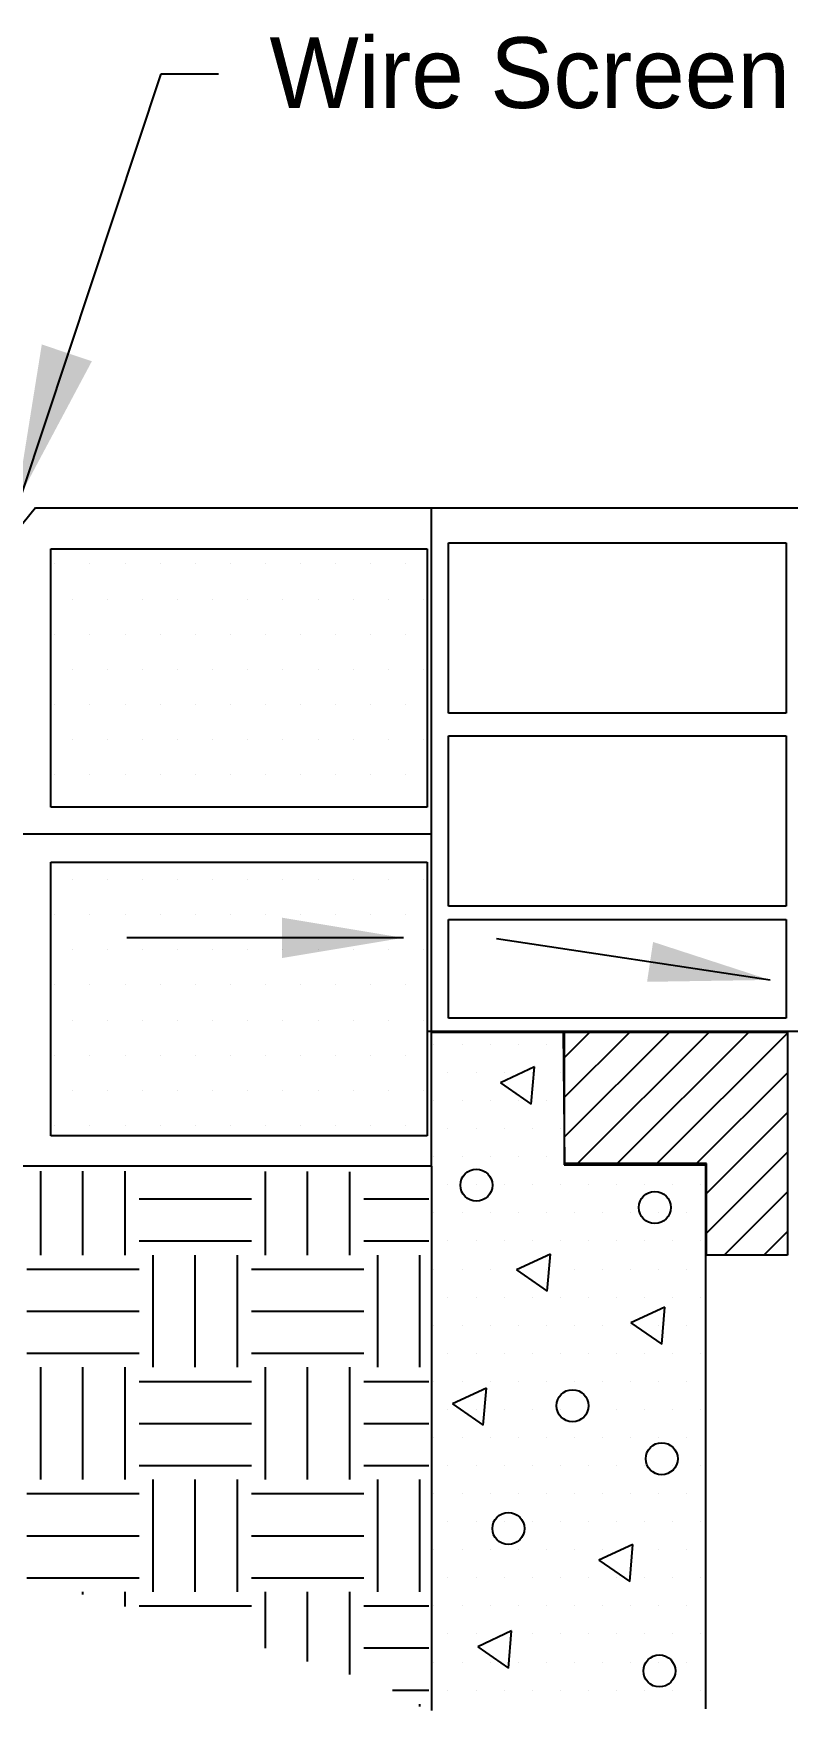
# Paper-space layout 'ESC' of a CAD drawing. Header units: feet, sheet in inches. Extents: x -1.2 to 33.8, y 0.1 to 22.9.
# Drawn here: x 22.379 to 23.298, y 10.41 to 12.454 of the extents above; entities that cross this region are included whole.
import ezdxf

# ---------------------------------------------------------------- set-up
doc = ezdxf.new("R2010")
doc.units = ezdxf.units.FT
doc.header["$MEASUREMENT"] = 0
doc.layers.add('TBLK', color=7, linetype='Continuous')
doc.styles.add('LEROY', font='leroy.shx')

# ---------------------------------------------------------------- blocks, each defined once
blk = doc.blocks.new('ESC DET')
at = {"layer": 'TBLK'}
for p, q in [((24.0185, 12.4035), (24.1877, 12.9142)), ((24.1877, 12.9142), (24.2576, 12.9142)), ((24.0347, 12.385), (23.9833, 12.3219)), ((24.0347, 12.385), (24.5171, 12.385)), ((24.5171, 12.385), (26.2049, 12.385)), ((24.5171, 11.7627), (24.5171, 12.385)), ((24.0531, 12.335), (24.5116, 12.335)), ((24.0531, 12.0203), (24.0531, 12.335)), ((24.5116, 12.335), (24.5116, 12.0203)), ((24.5377, 12.3423), (24.9493, 12.3423)), ((24.5377, 12.1401), (24.5377, 12.3423)), ((24.9493, 12.3423), (24.9493, 12.1346)), ((24.0582, 12.3166), (24.0582, 12.3166)), ((24.1009, 12.3166), (24.1009, 12.3166)), ((24.1437, 12.3166), (24.1437, 12.3166)), ((24.1864, 12.3166), (24.1864, 12.3166)), ((24.2292, 12.3166), (24.2292, 12.3166)), ((24.272, 12.3166), (24.272, 12.3166)), ((24.3147, 12.3166), (24.3147, 12.3166)), ((24.3575, 12.3166), (24.3575, 12.3166)), ((24.4002, 12.3166), (24.4002, 12.3166)), ((24.443, 12.3166), (24.443, 12.3166)), ((24.4858, 12.3166), (24.4858, 12.3166)), ((24.0795, 12.2738), (24.0795, 12.2738)), ((24.1223, 12.2738), (24.1223, 12.2738)), ((24.1651, 12.2738), (24.1651, 12.2738)), ((24.2078, 12.2738), (24.2078, 12.2738)), ((24.2506, 12.2738), (24.2506, 12.2738)), ((24.2933, 12.2738), (24.2933, 12.2738)), ((24.3361, 12.2738), (24.3361, 12.2738)), ((24.3789, 12.2738), (24.3789, 12.2738)), ((24.4216, 12.2738), (24.4216, 12.2738)), ((24.4644, 12.2738), (24.4644, 12.2738)), ((24.5071, 12.2738), (24.5071, 12.2738)), ((24.0582, 12.2311), (24.0582, 12.2311)), ((24.1009, 12.2311), (24.1009, 12.2311)), ((24.1437, 12.2311), (24.1437, 12.2311)), ((24.1864, 12.2311), (24.1864, 12.2311)), ((24.2292, 12.2311), (24.2292, 12.2311)), ((24.272, 12.2311), (24.272, 12.2311)), ((24.3147, 12.2311), (24.3147, 12.2311)), ((24.3575, 12.2311), (24.3575, 12.2311)), ((24.4002, 12.2311), (24.4002, 12.2311)), ((24.443, 12.2311), (24.443, 12.2311)), ((24.4858, 12.2311), (24.4858, 12.2311)), ((24.0795, 12.1883), (24.0795, 12.1883)), ((24.1223, 12.1883), (24.1223, 12.1883)), ((24.1651, 12.1883), (24.1651, 12.1883)), ((24.2078, 12.1883), (24.2078, 12.1883)), ((24.2506, 12.1883), (24.2506, 12.1883)), ((24.2933, 12.1883), (24.2933, 12.1883)), ((24.3361, 12.1883), (24.3361, 12.1883)), ((24.3789, 12.1883), (24.3789, 12.1883)), ((24.4216, 12.1883), (24.4216, 12.1883)), ((24.4644, 12.1883), (24.4644, 12.1883)), ((24.5071, 12.1883), (24.5071, 12.1883)), ((24.0582, 12.1455), (24.0582, 12.1455)), ((24.1009, 12.1455), (24.1009, 12.1455)), ((24.1437, 12.1455), (24.1437, 12.1455)), ((24.1864, 12.1455), (24.1864, 12.1455)), ((24.2292, 12.1455), (24.2292, 12.1455)), ((24.272, 12.1455), (24.272, 12.1455)), ((24.3147, 12.1455), (24.3147, 12.1455)), ((24.3575, 12.1455), (24.3575, 12.1455)), ((24.4002, 12.1455), (24.4002, 12.1455)), ((24.443, 12.1455), (24.443, 12.1455)), ((24.4858, 12.1455), (24.4858, 12.1455)), ((24.5377, 12.1346), (24.5377, 12.1401)), ((24.9493, 12.1346), (24.5377, 12.1346)), ((24.0795, 12.1028), (24.0795, 12.1028)), ((24.1223, 12.1028), (24.1223, 12.1028)), ((24.1651, 12.1028), (24.1651, 12.1028)), ((24.2078, 12.1028), (24.2078, 12.1028)), ((24.2506, 12.1028), (24.2506, 12.1028)), ((24.2933, 12.1028), (24.2933, 12.1028)), ((24.3361, 12.1028), (24.3361, 12.1028)), ((24.3789, 12.1028), (24.3789, 12.1028)), ((24.4216, 12.1028), (24.4216, 12.1028)), ((24.4644, 12.1028), (24.4644, 12.1028)), ((24.5071, 12.1028), (24.5071, 12.1028)), ((24.5377, 12.1073), (24.9493, 12.1073)), ((24.5377, 11.9052), (24.5377, 12.1073)), ((24.9493, 12.1073), (24.9493, 11.8997)), ((24.0582, 12.06), (24.0582, 12.06)), ((24.1009, 12.06), (24.1009, 12.06)), ((24.1437, 12.06), (24.1437, 12.06)), ((24.1864, 12.06), (24.1864, 12.06)), ((24.2292, 12.06), (24.2292, 12.06)), ((24.272, 12.06), (24.272, 12.06)), ((24.3147, 12.06), (24.3147, 12.06)), ((24.3575, 12.06), (24.3575, 12.06)), ((24.4002, 12.06), (24.4002, 12.06)), ((24.443, 12.06), (24.443, 12.06)), ((24.4858, 12.06), (24.4858, 12.06)), ((24.5116, 12.0203), (24.0531, 12.0203)), ((23.9742, 11.9876), (24.5171, 11.9876)), ((24.0533, 11.9532), (24.5116, 11.9532)), ((24.0533, 11.6197), (24.0533, 11.9532)), ((24.5116, 11.9532), (24.5116, 11.7784)), ((24.0795, 11.9317), (24.0795, 11.9317)), ((24.1223, 11.9317), (24.1223, 11.9317)), ((24.1651, 11.9317), (24.1651, 11.9317)), ((24.2078, 11.9317), (24.2078, 11.9317)), ((24.2506, 11.9317), (24.2506, 11.9317)), ((24.2933, 11.9317), (24.2933, 11.9317)), ((24.3361, 11.9317), (24.3361, 11.9317)), ((24.3789, 11.9317), (24.3789, 11.9317)), ((24.4216, 11.9317), (24.4216, 11.9317)), ((24.4644, 11.9317), (24.4644, 11.9317)), ((24.5071, 11.9317), (24.5071, 11.9317)), ((24.5377, 11.8997), (24.5377, 11.9052)), ((24.9493, 11.8997), (24.5377, 11.8997)), ((24.0582, 11.889), (24.0582, 11.889)), ((24.1009, 11.889), (24.1009, 11.889)), ((24.1437, 11.889), (24.1437, 11.889)), ((24.1864, 11.889), (24.1864, 11.889)), ((24.2292, 11.889), (24.2292, 11.889)), ((24.272, 11.889), (24.272, 11.889)), ((24.3147, 11.889), (24.3147, 11.889)), ((24.3575, 11.889), (24.3575, 11.889)), ((24.4002, 11.889), (24.4002, 11.889)), ((24.443, 11.889), (24.443, 11.889)), ((24.4858, 11.889), (24.4858, 11.889)), ((24.5377, 11.8833), (24.9493, 11.8833)), ((24.5377, 11.7631), (24.5377, 11.8833)), ((24.9493, 11.8833), (24.9493, 11.7631)), ((24.4831, 11.8609), (24.1458, 11.8609)), ((24.9298, 11.8094), (24.5963, 11.8599)), ((24.0795, 11.8462), (24.0795, 11.8462)), ((24.1223, 11.8462), (24.1223, 11.8462)), ((24.1651, 11.8462), (24.1651, 11.8462)), ((24.2078, 11.8462), (24.2078, 11.8462)), ((24.2506, 11.8462), (24.2506, 11.8462)), ((24.2933, 11.8462), (24.2933, 11.8462)), ((24.3361, 11.8462), (24.3361, 11.8462)), ((24.3789, 11.8462), (24.3789, 11.8462)), ((24.4216, 11.8462), (24.4216, 11.8462)), ((24.4644, 11.8462), (24.4644, 11.8462)), ((24.5071, 11.8462), (24.5071, 11.8462)), ((24.0582, 11.8035), (24.0582, 11.8035)), ((24.1009, 11.8035), (24.1009, 11.8035)), ((24.1437, 11.8035), (24.1437, 11.8035)), ((24.1864, 11.8035), (24.1864, 11.8035)), ((24.2292, 11.8035), (24.2292, 11.8035)), ((24.272, 11.8035), (24.272, 11.8035)), ((24.3147, 11.8035), (24.3147, 11.8035)), ((24.3575, 11.8035), (24.3575, 11.8035)), ((24.4002, 11.8035), (24.4002, 11.8035)), ((24.443, 11.8035), (24.443, 11.8035)), ((24.4858, 11.8035), (24.4858, 11.8035)), ((24.5116, 11.7909), (24.5116, 11.6197)), ((24.5171, 11.7472), (24.5171, 11.7756)), ((24.0795, 11.7607), (24.0795, 11.7607)), ((24.1223, 11.7607), (24.1223, 11.7607)), ((24.1651, 11.7607), (24.1651, 11.7607)), ((24.2078, 11.7607), (24.2078, 11.7607)), ((24.2506, 11.7607), (24.2506, 11.7607)), ((24.2933, 11.7607), (24.2933, 11.7607)), ((24.3361, 11.7607), (24.3361, 11.7607)), ((24.3789, 11.7607), (24.3789, 11.7607)), ((24.4216, 11.7607), (24.4216, 11.7607)), ((24.4644, 11.7607), (24.4644, 11.7607)), ((24.5071, 11.7607), (24.5071, 11.7607)), ((24.5422, 11.7631), (24.5377, 11.7631)), ((24.9493, 11.7631), (24.5422, 11.7631)), ((24.5114, 11.7472), (26.8329, 11.7472)), ((24.517, 11.7461), (24.6785, 11.7461)), ((24.517, 11.5827), (24.517, 11.7461)), ((24.6794, 11.5858), (24.6779, 11.7461)), ((24.6779, 11.7461), (24.9507, 11.7461)), ((24.6782, 11.7142), (24.7101, 11.7461)), ((24.6785, 11.7461), (24.6785, 11.5842)), ((24.6786, 11.6663), (24.7585, 11.7461)), ((24.6791, 11.6184), (24.8069, 11.7461)), ((24.6949, 11.5858), (24.8552, 11.7461)), ((24.7433, 11.5858), (24.9036, 11.7461)), ((24.7917, 11.5858), (24.9507, 11.7448)), ((24.9507, 11.7461), (24.9507, 11.4741)), ((24.0582, 11.7179), (24.0582, 11.7179)), ((24.1009, 11.7179), (24.1009, 11.7179)), ((24.1437, 11.7179), (24.1437, 11.7179)), ((24.1864, 11.7179), (24.1864, 11.7179)), ((24.2292, 11.7179), (24.2292, 11.7179)), ((24.272, 11.7179), (24.272, 11.7179)), ((24.3147, 11.7179), (24.3147, 11.7179)), ((24.3575, 11.7179), (24.3575, 11.7179)), ((24.4002, 11.7179), (24.4002, 11.7179)), ((24.443, 11.7179), (24.443, 11.7179)), ((24.4858, 11.7179), (24.4858, 11.7179)), ((24.52, 11.7308), (24.52, 11.7308)), ((24.5542, 11.7308), (24.5542, 11.7308)), ((24.5884, 11.7308), (24.5884, 11.7308)), ((24.6226, 11.7308), (24.6226, 11.7308)), ((24.6568, 11.7308), (24.6568, 11.7308)), ((24.5371, 11.6966), (24.5371, 11.6966)), ((24.5713, 11.6966), (24.5713, 11.6966)), ((24.6425, 11.7035), (24.6012, 11.6842)), ((24.6055, 11.6966), (24.6055, 11.6966)), ((24.6386, 11.6581), (24.6425, 11.7035)), ((24.6397, 11.6966), (24.6397, 11.6966)), ((24.6739, 11.6966), (24.6739, 11.6966)), ((24.84, 11.5858), (24.9507, 11.6965)), ((24.0795, 11.6752), (24.0795, 11.6752)), ((24.1223, 11.6752), (24.1223, 11.6752)), ((24.1651, 11.6752), (24.1651, 11.6752)), ((24.2078, 11.6752), (24.2078, 11.6752)), ((24.2506, 11.6752), (24.2506, 11.6752)), ((24.2933, 11.6752), (24.2933, 11.6752)), ((24.3361, 11.6752), (24.3361, 11.6752)), ((24.3789, 11.6752), (24.3789, 11.6752)), ((24.4216, 11.6752), (24.4216, 11.6752)), ((24.4644, 11.6752), (24.4644, 11.6752)), ((24.5071, 11.6752), (24.5071, 11.6752)), ((24.6012, 11.6842), (24.6386, 11.6581)), ((24.52, 11.6624), (24.52, 11.6624)), ((24.5542, 11.6624), (24.5542, 11.6624)), ((24.5884, 11.6624), (24.5884, 11.6624)), ((24.6226, 11.6624), (24.6226, 11.6624)), ((24.6568, 11.6624), (24.6568, 11.6624)), ((24.0582, 11.6324), (24.0582, 11.6324)), ((24.1009, 11.6324), (24.1009, 11.6324)), ((24.1437, 11.6324), (24.1437, 11.6324)), ((24.1864, 11.6324), (24.1864, 11.6324)), ((24.2292, 11.6324), (24.2292, 11.6324)), ((24.272, 11.6324), (24.272, 11.6324)), ((24.3147, 11.6324), (24.3147, 11.6324)), ((24.3575, 11.6324), (24.3575, 11.6324)), ((24.4002, 11.6324), (24.4002, 11.6324)), ((24.443, 11.6324), (24.443, 11.6324)), ((24.4858, 11.6324), (24.4858, 11.6324)), ((24.8519, 11.5493), (24.9507, 11.6481)), ((24.5116, 11.6197), (24.0533, 11.6197)), ((24.5371, 11.6282), (24.5371, 11.6282)), ((24.5713, 11.6282), (24.5713, 11.6282)), ((24.6055, 11.6282), (24.6055, 11.6282)), ((24.6397, 11.6282), (24.6397, 11.6282)), ((24.6739, 11.6282), (24.6739, 11.6282)), ((24.52, 11.594), (24.52, 11.594)), ((24.5542, 11.594), (24.5542, 11.594)), ((24.5884, 11.594), (24.5884, 11.594)), ((24.6226, 11.594), (24.6226, 11.594)), ((24.6568, 11.594), (24.6568, 11.594)), ((24.8519, 11.5009), (24.9507, 11.5997)), ((24.517, 11.5827), (21.8384, 11.5827)), ((24.0411, 11.4743), (24.0411, 11.5767)), ((24.0924, 11.4743), (24.0924, 11.5766)), ((24.1437, 11.4743), (24.1437, 11.5765)), ((24.3147, 11.4743), (24.3147, 11.576)), ((24.366, 11.4743), (24.366, 11.5759)), ((24.4174, 11.4743), (24.4174, 11.5757)), ((24.5171, 11.5827), (24.5171, 10.9192)), ((24.6785, 11.5842), (24.8508, 11.5842)), ((24.8519, 11.5858), (24.6794, 11.5858)), ((24.8508, 11.5842), (24.8508, 10.9211)), ((24.8519, 11.4741), (24.8519, 11.5858)), ((24.5371, 11.5598), (24.5371, 11.5598)), ((24.5713, 11.5598), (24.5713, 11.5598)), ((24.6055, 11.5598), (24.6055, 11.5598)), ((24.6397, 11.5598), (24.6397, 11.5598)), ((24.6739, 11.5598), (24.6739, 11.5598)), ((24.7081, 11.5598), (24.7081, 11.5598)), ((24.7423, 11.5598), (24.7423, 11.5598)), ((24.7765, 11.5598), (24.7765, 11.5598)), ((24.8107, 11.5598), (24.8107, 11.5598)), ((24.845, 11.5598), (24.845, 11.5598)), ((24.8735, 11.4741), (24.9507, 11.5513)), ((24.1608, 11.5427), (24.2976, 11.5427)), ((24.4345, 11.5427), (24.5138, 11.5427)), ((24.52, 11.5256), (24.52, 11.5256)), ((24.5542, 11.5256), (24.5542, 11.5256)), ((24.5884, 11.5256), (24.5884, 11.5256)), ((24.6226, 11.5256), (24.6226, 11.5256)), ((24.6568, 11.5256), (24.6568, 11.5256)), ((24.691, 11.5256), (24.691, 11.5256)), ((24.7252, 11.5256), (24.7252, 11.5256)), ((24.7594, 11.5256), (24.7594, 11.5256)), ((24.7936, 11.5256), (24.7936, 11.5256)), ((24.8278, 11.5256), (24.8278, 11.5256)), ((24.1608, 11.4914), (24.2976, 11.4914)), ((24.4345, 11.4914), (24.5138, 11.4914)), ((24.5371, 11.4914), (24.5371, 11.4914)), ((24.5713, 11.4914), (24.5713, 11.4914)), ((24.6055, 11.4914), (24.6055, 11.4914)), ((24.6397, 11.4914), (24.6397, 11.4914)), ((24.6739, 11.4914), (24.6739, 11.4914)), ((24.7081, 11.4914), (24.7081, 11.4914)), ((24.7423, 11.4914), (24.7423, 11.4914)), ((24.7765, 11.4914), (24.7765, 11.4914)), ((24.8107, 11.4914), (24.8107, 11.4914)), ((24.845, 11.4914), (24.845, 11.4914)), ((24.9219, 11.4741), (24.9507, 11.503)), ((24.1779, 11.3374), (24.1779, 11.4743)), ((24.2292, 11.3374), (24.2292, 11.4743)), ((24.2805, 11.3374), (24.2805, 11.4743)), ((24.4516, 11.3374), (24.4516, 11.4743)), ((24.5029, 11.3374), (24.5029, 11.4743)), ((24.662, 11.4755), (24.6207, 11.4562)), ((24.6581, 11.4301), (24.662, 11.4755)), ((24.9507, 11.4741), (24.8519, 11.4741)), ((24.024, 11.4572), (24.1608, 11.4572)), ((24.2976, 11.4572), (24.4345, 11.4572)), ((24.52, 11.4572), (24.52, 11.4572)), ((24.5542, 11.4572), (24.5542, 11.4572)), ((24.5884, 11.4572), (24.5884, 11.4572)), ((24.6207, 11.4562), (24.6581, 11.4301)), ((24.6226, 11.4572), (24.6226, 11.4572)), ((24.6568, 11.4572), (24.6568, 11.4572)), ((24.691, 11.4572), (24.691, 11.4572)), ((24.7252, 11.4572), (24.7252, 11.4572)), ((24.7594, 11.4572), (24.7594, 11.4572)), ((24.7936, 11.4572), (24.7936, 11.4572)), ((24.8278, 11.4572), (24.8278, 11.4572)), ((24.024, 11.4058), (24.1608, 11.4058)), ((24.2976, 11.4058), (24.4345, 11.4058)), ((24.5371, 11.423), (24.5371, 11.423)), ((24.5713, 11.423), (24.5713, 11.423)), ((24.6055, 11.423), (24.6055, 11.423)), ((24.6397, 11.423), (24.6397, 11.423)), ((24.6739, 11.423), (24.6739, 11.423)), ((24.7081, 11.423), (24.7081, 11.423)), ((24.7423, 11.423), (24.7423, 11.423)), ((24.8014, 11.4109), (24.7601, 11.3915)), ((24.7765, 11.423), (24.7765, 11.423)), ((24.7975, 11.3655), (24.8014, 11.4109)), ((24.8107, 11.423), (24.8107, 11.423)), ((24.845, 11.423), (24.845, 11.423)), ((24.52, 11.3887), (24.52, 11.3887)), ((24.5542, 11.3887), (24.5542, 11.3887)), ((24.5884, 11.3887), (24.5884, 11.3887)), ((24.6226, 11.3887), (24.6226, 11.3887)), ((24.6568, 11.3887), (24.6568, 11.3887)), ((24.691, 11.3887), (24.691, 11.3887)), ((24.7252, 11.3887), (24.7252, 11.3887)), ((24.7594, 11.3887), (24.7594, 11.3887)), ((24.7601, 11.3915), (24.7975, 11.3655)), ((24.7936, 11.3887), (24.7936, 11.3887)), ((24.8278, 11.3887), (24.8278, 11.3887)), ((24.024, 11.3545), (24.1608, 11.3545)), ((24.2976, 11.3545), (24.4345, 11.3545)), ((24.5371, 11.3545), (24.5371, 11.3545)), ((24.5713, 11.3545), (24.5713, 11.3545)), ((24.6055, 11.3545), (24.6055, 11.3545)), ((24.6397, 11.3545), (24.6397, 11.3545)), ((24.6739, 11.3545), (24.6739, 11.3545)), ((24.7081, 11.3545), (24.7081, 11.3545)), ((24.7423, 11.3545), (24.7423, 11.3545)), ((24.7765, 11.3545), (24.7765, 11.3545)), ((24.8107, 11.3545), (24.8107, 11.3545)), ((24.845, 11.3545), (24.845, 11.3545)), ((24.0411, 11.2006), (24.0411, 11.3374)), ((24.0924, 11.2006), (24.0924, 11.3374)), ((24.1437, 11.2006), (24.1437, 11.3374)), ((24.3147, 11.2006), (24.3147, 11.3374)), ((24.366, 11.2006), (24.366, 11.3374)), ((24.4174, 11.2006), (24.4174, 11.3374)), ((24.1608, 11.3203), (24.2976, 11.3203)), ((24.4345, 11.3203), (24.5138, 11.3203)), ((24.52, 11.3203), (24.52, 11.3203)), ((24.584, 11.3122), (24.5427, 11.2929)), ((24.5542, 11.3203), (24.5542, 11.3203)), ((24.58, 11.2668), (24.584, 11.3122)), ((24.5884, 11.3203), (24.5884, 11.3203)), ((24.6226, 11.3203), (24.6226, 11.3203)), ((24.6568, 11.3203), (24.6568, 11.3203)), ((24.691, 11.3203), (24.691, 11.3203)), ((24.7252, 11.3203), (24.7252, 11.3203)), ((24.7594, 11.3203), (24.7594, 11.3203)), ((24.7936, 11.3203), (24.7936, 11.3203)), ((24.8278, 11.3203), (24.8278, 11.3203)), ((24.5371, 11.2861), (24.5371, 11.2861)), ((24.5427, 11.2929), (24.58, 11.2668)), ((24.5713, 11.2861), (24.5713, 11.2861)), ((24.6055, 11.2861), (24.6055, 11.2861)), ((24.6397, 11.2861), (24.6397, 11.2861)), ((24.6739, 11.2861), (24.6739, 11.2861)), ((24.7081, 11.2861), (24.7081, 11.2861)), ((24.7423, 11.2861), (24.7423, 11.2861)), ((24.7765, 11.2861), (24.7765, 11.2861)), ((24.8107, 11.2861), (24.8107, 11.2861)), ((24.845, 11.2861), (24.845, 11.2861)), ((24.1608, 11.269), (24.2976, 11.269)), ((24.4345, 11.269), (24.5138, 11.269)), ((24.52, 11.2519), (24.52, 11.2519)), ((24.5542, 11.2519), (24.5542, 11.2519)), ((24.5884, 11.2519), (24.5884, 11.2519)), ((24.6226, 11.2519), (24.6226, 11.2519)), ((24.6568, 11.2519), (24.6568, 11.2519)), ((24.691, 11.2519), (24.691, 11.2519)), ((24.7252, 11.2519), (24.7252, 11.2519)), ((24.7594, 11.2519), (24.7594, 11.2519)), ((24.7936, 11.2519), (24.7936, 11.2519)), ((24.8278, 11.2519), (24.8278, 11.2519)), ((24.1608, 11.2177), (24.2976, 11.2177)), ((24.4345, 11.2177), (24.5138, 11.2177)), ((24.5371, 11.2177), (24.5371, 11.2177)), ((24.5713, 11.2177), (24.5713, 11.2177)), ((24.6055, 11.2177), (24.6055, 11.2177)), ((24.6397, 11.2177), (24.6397, 11.2177)), ((24.6739, 11.2177), (24.6739, 11.2177)), ((24.7081, 11.2177), (24.7081, 11.2177)), ((24.7423, 11.2177), (24.7423, 11.2177)), ((24.7765, 11.2177), (24.7765, 11.2177)), ((24.8107, 11.2177), (24.8107, 11.2177)), ((24.845, 11.2177), (24.845, 11.2177)), ((24.024, 11.1835), (24.1608, 11.1835)), ((24.1779, 11.0638), (24.1779, 11.2006)), ((24.2292, 11.0638), (24.2292, 11.2006)), ((24.2805, 11.0638), (24.2805, 11.2006)), ((24.2976, 11.1835), (24.4345, 11.1835)), ((24.4516, 11.0638), (24.4516, 11.2006)), ((24.5029, 11.0638), (24.5029, 11.2006)), ((24.52, 11.1835), (24.52, 11.1835)), ((24.5542, 11.1835), (24.5542, 11.1835)), ((24.5884, 11.1835), (24.5884, 11.1835)), ((24.6226, 11.1835), (24.6226, 11.1835)), ((24.6568, 11.1835), (24.6568, 11.1835)), ((24.691, 11.1835), (24.691, 11.1835)), ((24.7252, 11.1835), (24.7252, 11.1835)), ((24.7594, 11.1835), (24.7594, 11.1835)), ((24.7936, 11.1835), (24.7936, 11.1835)), ((24.8278, 11.1835), (24.8278, 11.1835)), ((24.5371, 11.1493), (24.5371, 11.1493)), ((24.5713, 11.1493), (24.5713, 11.1493)), ((24.6055, 11.1493), (24.6055, 11.1493)), ((24.6397, 11.1493), (24.6397, 11.1493)), ((24.6739, 11.1493), (24.6739, 11.1493)), ((24.7081, 11.1493), (24.7081, 11.1493)), ((24.7423, 11.1493), (24.7423, 11.1493)), ((24.7765, 11.1493), (24.7765, 11.1493)), ((24.8107, 11.1493), (24.8107, 11.1493)), ((24.845, 11.1493), (24.845, 11.1493)), ((24.024, 11.1322), (24.1608, 11.1322)), ((24.2976, 11.1322), (24.4345, 11.1322)), ((24.7624, 11.1216), (24.7211, 11.1023)), ((24.7585, 11.0762), (24.7624, 11.1216)), ((24.52, 11.1151), (24.52, 11.1151)), ((24.5542, 11.1151), (24.5542, 11.1151)), ((24.5884, 11.1151), (24.5884, 11.1151)), ((24.6226, 11.1151), (24.6226, 11.1151)), ((24.6568, 11.1151), (24.6568, 11.1151)), ((24.691, 11.1151), (24.691, 11.1151)), ((24.7211, 11.1023), (24.7585, 11.0762)), ((24.7252, 11.1151), (24.7252, 11.1151)), ((24.7594, 11.1151), (24.7594, 11.1151)), ((24.7936, 11.1151), (24.7936, 11.1151)), ((24.8278, 11.1151), (24.8278, 11.1151)), ((24.024, 11.0809), (24.1608, 11.0809)), ((24.2976, 11.0809), (24.4345, 11.0809)), ((24.5371, 11.0809), (24.5371, 11.0809)), ((24.5713, 11.0809), (24.5713, 11.0809)), ((24.6055, 11.0809), (24.6055, 11.0809)), ((24.6397, 11.0809), (24.6397, 11.0809)), ((24.6739, 11.0809), (24.6739, 11.0809)), ((24.7081, 11.0809), (24.7081, 11.0809)), ((24.7423, 11.0809), (24.7423, 11.0809)), ((24.7765, 11.0809), (24.7765, 11.0809)), ((24.8107, 11.0809), (24.8107, 11.0809)), ((24.845, 11.0809), (24.845, 11.0809)), ((24.0924, 11.0603), (24.0924, 11.0638)), ((24.1437, 11.0458), (24.1437, 11.0638)), ((24.3147, 10.995), (24.3147, 11.0638)), ((24.366, 10.9789), (24.366, 11.0638)), ((24.4174, 10.9628), (24.4174, 11.0638)), ((24.1608, 11.0467), (24.2976, 11.0467)), ((24.4345, 11.0467), (24.5138, 11.0467)), ((24.52, 11.0467), (24.52, 11.0467)), ((24.5542, 11.0467), (24.5542, 11.0467)), ((24.5884, 11.0467), (24.5884, 11.0467)), ((24.6226, 11.0467), (24.6226, 11.0467)), ((24.6568, 11.0467), (24.6568, 11.0467)), ((24.691, 11.0467), (24.691, 11.0467)), ((24.7252, 11.0467), (24.7252, 11.0467)), ((24.7594, 11.0467), (24.7594, 11.0467)), ((24.7936, 11.0467), (24.7936, 11.0467)), ((24.8278, 11.0467), (24.8278, 11.0467)), ((24.5371, 11.0125), (24.5371, 11.0125)), ((24.5713, 11.0125), (24.5713, 11.0125)), ((24.6146, 11.0161), (24.5734, 10.9968)), ((24.5734, 10.9968), (24.6107, 10.9707)), ((24.6055, 11.0125), (24.6055, 11.0125)), ((24.6107, 10.9707), (24.6146, 11.0161)), ((24.6397, 11.0125), (24.6397, 11.0125)), ((24.6739, 11.0125), (24.6739, 11.0125)), ((24.7081, 11.0125), (24.7081, 11.0125)), ((24.7423, 11.0125), (24.7423, 11.0125)), ((24.7765, 11.0125), (24.7765, 11.0125)), ((24.8107, 11.0125), (24.8107, 11.0125)), ((24.845, 11.0125), (24.845, 11.0125)), ((24.4345, 10.9954), (24.5138, 10.9954)), ((24.52, 10.9782), (24.52, 10.9782)), ((24.5542, 10.9782), (24.5542, 10.9782)), ((24.5884, 10.9782), (24.5884, 10.9782)), ((24.6226, 10.9782), (24.6226, 10.9782)), ((24.6568, 10.9782), (24.6568, 10.9782)), ((24.691, 10.9782), (24.691, 10.9782)), ((24.7252, 10.9782), (24.7252, 10.9782)), ((24.7594, 10.9782), (24.7594, 10.9782)), ((24.7936, 10.9782), (24.7936, 10.9782)), ((24.8278, 10.9782), (24.8278, 10.9782)), ((24.4697, 10.944), (24.5138, 10.944)), ((24.5371, 10.944), (24.5371, 10.944)), ((24.5713, 10.944), (24.5713, 10.944)), ((24.6055, 10.944), (24.6055, 10.944)), ((24.6397, 10.944), (24.6397, 10.944)), ((24.6739, 10.944), (24.6739, 10.944)), ((24.7081, 10.944), (24.7081, 10.944)), ((24.7423, 10.944), (24.7423, 10.944)), ((24.7765, 10.944), (24.7765, 10.944)), ((24.8107, 10.944), (24.8107, 10.944)), ((24.845, 10.944), (24.845, 10.944)), ((24.5029, 10.9238), (24.5029, 10.9269))]:
    blk.add_line(p, q, dxfattribs=at)
for centre in [(24.5717, 11.5594), (24.7891, 11.5322), (24.6888, 11.2906), (24.7975, 11.226), (24.6107, 11.1409), (24.7947, 10.9673)]:
    blk.add_circle(centre, 0.0195, dxfattribs=at)
for points in [[(24.1032, 12.5637), (24.0422, 12.5842), (24.0113, 12.3911)], [(24.335, 11.8855), (24.335, 11.8363), (24.4824, 11.8609)], [(24.787, 11.8559), (24.7797, 11.8073), (24.9292, 11.8096)]]:
    blk.add_solid(points, dxfattribs=at)
at = {"layer": 'TBLK', "style": 'LEROY'}
blk.add_text('Wire Screen', height=0.086214, dxfattribs=at).set_placement((24.3196, 12.8724))

psp = doc.layouts.new('ESC')

# ---------------------------------------------------------------- block references
psp.add_blockref('ESC DET', (-1.6527, -0.5087))

doc.saveas('drawing.dxf')
